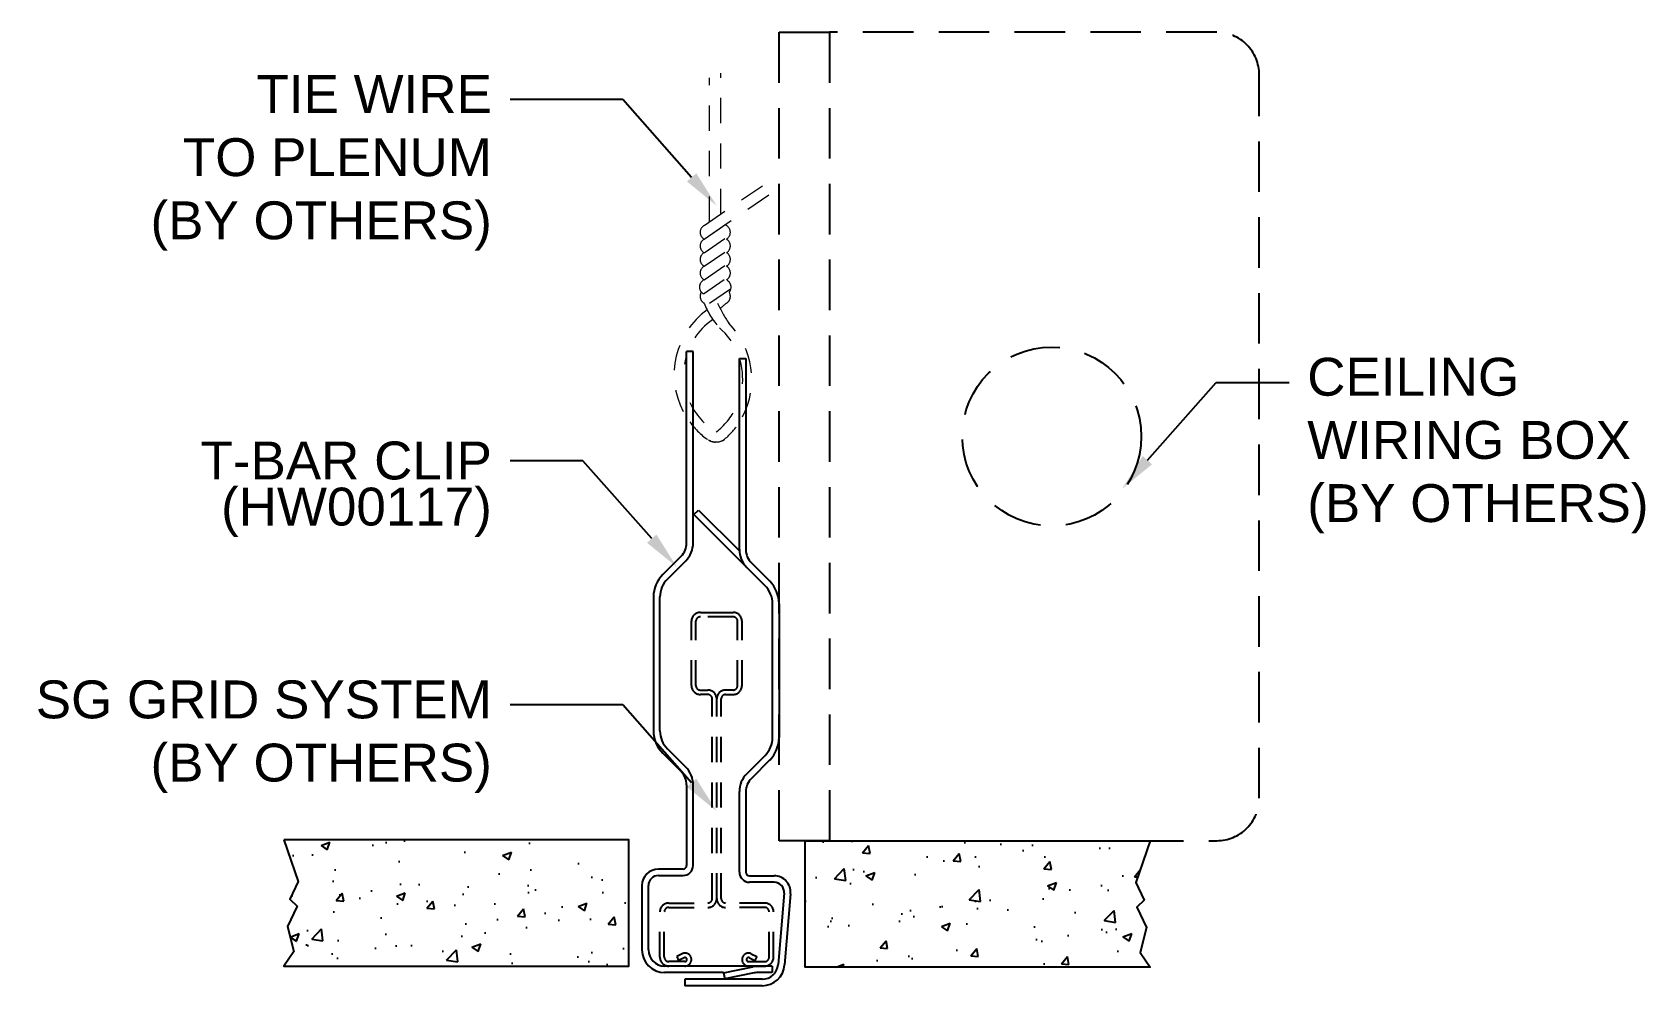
# Model space of a CAD drawing. Header units: inches. Extents: x -3.38 to 4.61, y 0 to 4.72.
import ezdxf
from ezdxf import colors
from ezdxf.entities.mleader import LeaderData, LeaderLine
from ezdxf.math import Vec2, Vec3

# ---------------------------------------------------------------- set-up
doc = ezdxf.new("R2010")
doc.units = ezdxf.units.IN
doc.header["$LTSCALE"] = 0.5
doc.header["$MEASUREMENT"] = 0
doc.linetypes.add('DASHED', pattern=[0.75, 0.5, -0.25])
doc.linetypes.add('HIDDEN', pattern=[0.375, 0.25, -0.125])
for name, color, linetype in [('Ceiling', 42, 'CONTINUOUS'), ('FAB DWG', 221, 'CONTINUOUS'), ('Mounting', 4, 'CONTINUOUS')]:
    doc.layers.add(name, color=color, linetype=linetype)
doc.layers.add('CUST DWG', color=60, linetype='CONTINUOUS', lineweight=20)
doc.styles.add('LSAD_Standard', font='arial.ttf')

msp = doc.modelspace()

# ---------------------------------------------------------------- hatches: boundary and pattern name
at = {"layer": 'Ceiling', "ltscale": 0.5, "transparency": 16777216}
h = msp.add_hatch(dxfattribs=at)
h.set_pattern_fill('AR-CONC', color=256, scale=0.0625)
h.set_pattern_definition([(50, (-9e-13, -0.2051), (0.44829, -0.03922), [0.046875, -0.515625]), (355, (-9e-13, -0.2051), (-0.08672, 0.47012), [0.0375, -0.4125]), (100.451, (0.03736, -0.20836), (0.36157, 0.4309), [0.03984, -0.438214]), (46.184, (-9e-13, -0.0801), (0.66703, -0.10345), [0.07031, -0.77344]), (96.636, (0.0556, -0.0887), (0.58416, 0.60882), [0.05976, -0.65732]), (351.184, (-9e-13, -0.0801), (0.58416, 0.60882), [0.05625, -0.61875]), (21, (0.0625, -0.11135), (0.373067, -0.251637), [0.046875, -0.515625]), (326, (0.0625, -0.11135), (0.15207, 0.45322), [0.0375, -0.4125]), (71.451, (0.0936, -0.1323), (0.52514, 0.20158), [0.03984, -0.438214]), (37.5, (-9e-13, -0.2051), (0.0076, 0.208059), [0, -0.4075, 0, -0.41875, 0, -0.414062]), (7.5, (-9e-13, -0.2051), (0.164418, 0.246507), [0, -0.23875, 0, -0.398125, 0, -0.157812]), (327.5, (-0.13938, -0.2051), (0.333639, -0.014097), [0, -0.15625, 0, -0.4875, 0, -0.646875]), (317.5, (-0.20188, -0.2051), (0.36449, 0.062566), [0, -0.203125, 0, -0.32375, 0, -0.459375])])
h.paths.add_polyline_path([(-0.4317, 0.0972), (-0.4317, 0.7222), (-2.1378, 0.7222), (-2.0675, 0.5156), (-2.1086, 0.4287), (-2.0724, 0.3942), (-2.1206, 0.2924), (-2.0889, 0.1694), (-2.1378, 0.0972)])
h.paths.add_polyline_path([(2.1457, 0.0924), (2.0968, 0.1646), (2.1285, 0.2876), (2.0804, 0.3894), (2.1165, 0.4238), (2.0754, 0.5108), (2.1457, 0.7174), (0.4396, 0.7174), (0.4396, 0.0924)])

# ---------------------------------------------------------------- linework, layer by layer
at = {"layer": 'Ceiling', "linetype": 'HIDDEN', "transparency": 16777216}
for p, q in [((-0.0787, 1.8472), (0.0833, 1.8472)), ((0.0463, 1.8472), (0.0833, 1.8472)), ((-0.1227, 1.485), (-0.1227, 1.8032)), ((-0.1007, 1.485), (-0.1007, 1.8032)), ((0.0833, 1.8252), (-0.0787, 1.8252)), ((0.1053, 1.485), (0.1053, 1.8032)), ((0.1273, 1.485), (0.1273, 1.8032)), ((-0.0787, 1.463), (-0.0417, 1.463)), ((-0.0417, 1.441), (-0.0787, 1.441)), ((0.0833, 1.463), (0.0463, 1.463)), ((0.0463, 1.441), (0.0833, 1.441)), ((-0.0197, 0.4312), (-0.0197, 1.419)), ((0.0023, 0.4312), (0.0023, 1.419)), ((0.0243, 0.4312), (0.0243, 1.419)), ((-0.2349, 0.4092), (-0.0417, 0.4092)), ((0.2396, 0.4092), (0.0463, 0.4092)), ((-0.2789, 0.1412), (-0.2789, 0.3652)), ((-0.2569, 0.1412), (-0.2569, 0.3652)), ((-0.2349, 0.3872), (-0.0417, 0.3872)), ((0.2396, 0.3872), (0.0463, 0.3872)), ((0.2616, 0.1412), (0.2616, 0.3652)), ((0.2836, 0.1412), (0.2836, 0.3652)), ((-0.1547, 0.1192), (-0.2349, 0.1192)), ((-0.1547, 0.0972), (-0.2349, 0.0972)), ((-0.1685, 0.1581), (-0.1956, 0.1451)), ((-0.1956, 0.1451), (-0.1861, 0.1253)), ((-0.159, 0.1382), (-0.1861, 0.1253)), ((0.1593, 0.1192), (0.2396, 0.1192)), ((0.1593, 0.0972), (0.2396, 0.0972)), ((0.1636, 0.1382), (0.1907, 0.1253)), ((0.1731, 0.1581), (0.2002, 0.1451)), ((0.2002, 0.1451), (0.1907, 0.1253))]:
    msp.add_line(p, q, dxfattribs=at)
at = {"layer": 'Ceiling', "transparency": 16777216}
for points in [[(-2.1378, 0.7222), (-2.0675, 0.5156), (-2.1086, 0.4287), (-2.0724, 0.3942), (-2.1206, 0.2924), (-2.0889, 0.1694), (-2.1378, 0.0972), (-0.4317, 0.0972), (-0.4317, 0.7222)], [(2.1457, 0.7174), (2.0754, 0.5108), (2.1165, 0.4238), (2.0804, 0.3894), (2.1285, 0.2876), (2.0968, 0.1646), (2.1457, 0.0924), (0.4396, 0.0924), (0.4396, 0.7174)]]:
    msp.add_lwpolyline(points, close=True, dxfattribs=at)
at = {"layer": 'Ceiling', "linetype": 'HIDDEN', "transparency": 16777216}
for centre, radius, start, end in [((-0.0787, 1.8032), 0.044, 90, 180), ((0.0833, 1.8032), 0.044, 0, 90), ((-0.0787, 1.8032), 0.022, 90, 180), ((0.0833, 1.8032), 0.022, 0, 90), ((-0.0787, 1.485), 0.044, 180, 270), ((-0.0787, 1.485), 0.022, 180, 270), ((-0.0417, 1.419), 0.044, 0, 90), ((-0.0417, 1.419), 0.022, 0, 90), ((0.0463, 1.419), 0.044, 90, 180), ((0.0463, 1.419), 0.022, 90, 180), ((0.0833, 1.485), 0.022, 270, 0), ((0.0833, 1.485), 0.044, 270, 0), ((-0.2349, 0.3652), 0.044, 90, 180), ((-0.0417, 0.4312), 0.022, 270, 0), ((-0.0417, 0.4312), 0.044, 270, 0), ((0.0463, 0.4312), 0.044, 180, 270), ((0.0463, 0.4312), 0.022, 180, 270), ((0.2396, 0.3652), 0.044, 0, 90), ((-0.2349, 0.3652), 0.022, 90, 180), ((0.2396, 0.3652), 0.022, 0, 90), ((-0.1547, 0.1292), 0.032, 270, 115.57667), ((0.1593, 0.1292), 0.032, 64.42333, 270), ((-0.2349, 0.1412), 0.044, 180, 270), ((-0.2349, 0.1412), 0.022, 180, 270), ((-0.1547, 0.1292), 0.01, 270, 115.57667), ((0.1593, 0.1292), 0.01, 64.42333, 270), ((0.2396, 0.1412), 0.044, 270, 0), ((0.2396, 0.1412), 0.022, 270, 0)]:
    msp.add_arc(centre, radius, start, end, dxfattribs=at)
at = {"layer": 'Mounting', "linetype": 'HIDDEN', "lineweight": 5, "transparency": 16777216}
for p, q in [((-0.0327, 3.7802), (-0.0327, 4.4913)), ((0.0226, 3.8179), (0.0226, 4.5149)), ((-0.0604, 3.7613), (0.2796, 3.9932)), ((-0.0292, 3.7155), (0.2803, 3.9265)), ((-0.0604, 3.6942), (0.0504, 3.7697)), ((-0.0604, 3.627), (0.0672, 3.714)), ((-0.0604, 3.5599), (0.0672, 3.6469)), ((-0.0604, 3.4927), (0.0672, 3.5797)), ((-0.0639, 3.4231), (0.0672, 3.5126)), ((-0.0327, 3.3773), (0.0724, 3.449))]:
    msp.add_line(p, q, dxfattribs=at)
at = {"layer": 'Mounting', "linetype": 'Continuous', "transparency": 16777216}
for p, q in [((-0.1464, 2.1911), (-0.1464, 3.1373)), ((-0.1144, 2.1911), (-0.1144, 3.1373)), ((0.1144, 2.1579), (0.1144, 3.1041)), ((0.1464, 3.1041), (0.1464, 2.1579)), ((-0.1107, 2.3311), (-0.088, 2.3537)), ((-0.1107, 2.3311), (0.2418, 1.9787)), ((-0.088, 2.3537), (0.1145, 2.1512)), ((-0.1736, 2.1253), (-0.2644, 2.0345)), ((-0.2418, 2.0119), (-0.151, 2.1027)), ((0.1736, 2.0921), (0.2644, 2.0013)), ((-0.3104, 1.9235), (-0.3104, 1.261)), ((-0.2784, 1.261), (-0.2784, 1.9235)), ((0.2784, 1.2278), (0.2784, 1.8903)), ((0.3104, 1.8903), (0.3104, 1.2278)), ((-0.2644, 1.15), (-0.1736, 1.0592)), ((-0.151, 1.0818), (-0.2418, 1.1727)), ((0.151, 1.0486), (0.2418, 1.1394)), ((0.2644, 1.1168), (0.1736, 1.026)), ((-0.1464, 0.9934), (-0.1464, 0.5952)), ((-0.1144, 0.5952), (-0.1144, 0.9934)), ((0.1144, 0.562), (0.1144, 0.9602)), ((0.1464, 0.9602), (0.1464, 0.562)), ((-0.1644, 0.5772), (-0.2856, 0.5772)), ((-0.3676, 0.4952), (-0.3676, 0.1772)), ((-0.3356, 0.1772), (-0.3356, 0.4952)), ((-0.2856, 0.5452), (-0.1644, 0.5452)), ((0.1644, 0.544), (0.2858, 0.544)), ((0.2858, 0.512), (0.1644, 0.512)), ((0.2765, 0.0972), (-0.2556, 0.0972)), ((0.0364, 0.0642), (0.1803, 0.0934)), ((0.0905, 0.0972), (0.0905, 0.0976)), ((0.2765, 0.0972), (0.2765, 0.0652)), ((0.0363, 0.0652), (-0.2556, 0.0652)), ((-0.1549, 0.032), (-0.1549, 0)), ((0.2266, 0.032), (-0.1549, 0.032)), ((0.2266, 0), (-0.1549, 0)), ((0.0364, 0.0642), (0.0428, 0.0342)), ((0.1867, 0.0633), (0.0428, 0.0342)), ((0.2765, 0.0652), (0.2115, 0.0652))]:
    msp.add_line(p, q, dxfattribs=at)
at = {"layer": 'Mounting', "transparency": 16777216}
for p, q in [((-0.1144, 3.1373), (-0.1464, 3.1373)), ((0.1144, 3.1041), (0.1464, 3.1041))]:
    msp.add_line(p, q, dxfattribs=at)
at = {"layer": 'Mounting', "ltscale": 0.5, "transparency": 16777216}
for p, q in [((0.3356, 0.4579), (0.3063, 0.1054)), ((0.3675, 0.4552), (0.3382, 0.1027))]:
    msp.add_line(p, q, dxfattribs=at)
at = {"layer": 'Mounting', "linetype": 'HIDDEN', "transparency": 16777216}
msp.add_line((-0.1255, 0.0976), (-0.1255, 0.0972), dxfattribs=at)
at = {"layer": 'Mounting', "linetype": 'DASHED', "transparency": 16777216}
msp.add_lwpolyline([(0.3104, 4.7174), (0.5604, 4.7174), (0.5604, 0.7174), (0.3104, 0.7174)], close=True, dxfattribs=at)
msp.add_lwpolyline([(0.5604, 0.7174), (2.4754, 0.7174, 0.414214), (2.6854, 0.9274), (2.6854, 4.5074, 0.414214), (2.4754, 4.7174), (0.5604, 4.7174)], format="xyb", close=True, dxfattribs=at)
at = {"layer": 'Mounting', "linetype": 'HIDDEN', "transparency": 16777216, "flags": 128}
msp.add_lwpolyline([(-0.1629, 0.0972), (-0.1635, 0.0974), (-0.1655, 0.0976)], dxfattribs=at)
at = {"layer": 'Mounting', "linetype": 'Continuous', "transparency": 16777216, "flags": 128}
msp.add_lwpolyline([(0.1305, 0.0976), (0.1286, 0.0974), (0.1279, 0.0972)], dxfattribs=at)
at = {"layer": 'Mounting', "linetype": 'DASHED', "transparency": 16777216}
msp.add_circle((1.6589, 2.7174), 0.4425, dxfattribs=at)
at = {"layer": 'Mounting', "linetype": 'HIDDEN', "lineweight": 5, "transparency": 16777216}
for centre, radius, start, end in [((-0.0409, 3.7277), 0.0388, 120.12635, 239.87365), ((0.0309, 3.7277), 0.0388, 300.12635, 71.89838), ((-0.0409, 3.6606), 0.0388, 120.12635, 239.87365), ((0.0309, 3.6606), 0.0388, 300.12635, 59.87365), ((-0.0409, 3.5934), 0.0388, 120.12635, 239.87365), ((0.0309, 3.5934), 0.0388, 300.12635, 59.87365), ((-0.0409, 3.5263), 0.0388, 120.12635, 239.87365), ((0.0309, 3.5263), 0.0388, 300.12635, 59.87365), ((-0.0445, 3.4567), 0.0388, 120.12635, 239.87365), ((0.0344, 3.4567), 0.0388, 319.30463, 59.87365), ((-0.0409, 3.4109), 0.0388, 148.08191, 239.87365), ((0.3115, 3.5243), 0.3999, 201.56561, 222.19513), ((0.6196, 3.6531), 0.6721, 204.23025, 213.96628), ((0.2129, 3.1581), 0.2729, 126.55672, 135.14373), ((0.0309, 3.4109), 0.0388, 300.12635, 31.91809), ((0.1882, 3.0242), 0.3963, 126.18731, 207.57218), ((0.1694, 3.0235), 0.3303, 124.7199, 170.90741), ((-0.2206, 2.9999), 0.3963, 332.08938, 44.48174), ((-0.2013, 3.004), 0.332, 355.37447, 49.29818), ((0.1694, 3.0235), 0.3303, 204.53342, 239.14911), ((-0.2013, 3.004), 0.332, 307.32098, 334.20516), ((0.1882, 3.0242), 0.3963, 216.32318, 236.00249), ((-0.1716, 2.9625), 0.3347, 310.19364, 323.56009), ((0.0008, 2.7692), 0.0789, 238.74726, 298.50226), ((-0.0042, 2.7689), 0.0789, 248.30334, 308.05834)]:
    msp.add_arc(centre, radius, start, end, dxfattribs=at)
at = {"layer": 'Mounting', "linetype": 'Continuous', "transparency": 16777216}
for centre, radius, start, end in [((-0.2394, 2.1911), 0.093, 315, 0), ((-0.2394, 2.1911), 0.125, 315, 0), ((0.2394, 2.1579), 0.125, 180, 225), ((0.2394, 2.1579), 0.093, 180, 225), ((-0.1534, 1.9235), 0.157, 135, 180), ((-0.1534, 1.9235), 0.125, 135, 180), ((0.1534, 1.8903), 0.157, 360, 45), ((0.1534, 1.8903), 0.125, 360, 45), ((-0.1534, 1.261), 0.157, 180, 225), ((-0.1534, 1.261), 0.125, 180, 225), ((0.1534, 1.2278), 0.125, 315, 360), ((0.1534, 1.2278), 0.157, 315, 360), ((-0.2394, 0.9934), 0.093, 0, 45), ((-0.2394, 0.9934), 0.125, 0, 45), ((0.2394, 0.9602), 0.125, 135, 180), ((0.2394, 0.9602), 0.093, 135, 180), ((-0.2856, 0.4952), 0.082, 90, 180), ((-0.1644, 0.5952), 0.05, 270, 0), ((-0.1644, 0.5952), 0.018, 270, 0), ((0.1644, 0.562), 0.05, 180, 270), ((0.1644, 0.562), 0.018, 180, 270), ((-0.2856, 0.4952), 0.05, 90, 180), ((0.2858, 0.462), 0.082, 355.24683, 90), ((0.2858, 0.462), 0.05, 355.24683, 90), ((-0.2556, 0.1772), 0.112, 180, 270), ((-0.2556, 0.1772), 0.08, 180, 270), ((0.2116, -0.0336), 0.1308, 90.03118, 103.84334), ((0.2266, 0.112), 0.08, 270, 355.24683), ((0.2266, 0.112), 0.112, 270, 355.24683), ((0.2116, -0.1018), 0.167, 90.01673, 98.58205)]:
    msp.add_arc(centre, radius, start, end, dxfattribs=at)

# ---------------------------------------------------------------- texts
at = {"layer": 'FAB DWG', "ltscale": 0.5, "transparency": 16777216, "insert": (-1.1098, 2.4644), "char_height": 0.1875, "width": 1.481061, "attachment_point": 3, "style": 'LSAD_Standard'}
msp.add_mtext('(HW00117)', dxfattribs=at)

# ---------------------------------------------------------------- leaders
at = {"layer": 'CUST DWG', "ltscale": 0.5, "transparency": 16777216}
ml = msp.add_multileader_mtext('Standard', dxfattribs=at)
ml.set_content('TIE WIRE \\PTO PLENUM\\P(BY OTHERS)', color=256, style='LSAD_Standard')
ml.set_leader_properties()
ml.build(insert=Vec2(0, 0))
ml.multileader.update_dxf_attribs({"text_left_attachment_type": 2, "dogleg_length": 0.36, "arrow_head_size": 0.1875})
ctx = ml.context
ctx.base_point, ctx.char_height, ctx.arrow_head_size, ctx.landing_gap_size, ctx.plane_origin = Vec3(-2.8626, 4.0688), 0.1875, 0.1875, 0.09, Vec3(-0.2577, 4.1836)
ctx.left_attachment, ctx.text_align_type = 2, 2
notes = []
notes.append((ctx, [(0, (1, 1, 0), (-0.4625, 4.3846), (-1, 0), 0.5573, [(0, [(0.0023, 3.859)], 0, [])])]))
ctx.mtext.insert, ctx.mtext.width, ctx.mtext.defined_height, ctx.mtext.alignment, ctx.mtext.flow_direction = Vec3(-1.1098, 4.5059), 1.750528, 0.8541, 3, 5
ml = msp.add_multileader_mtext('Standard', dxfattribs=at)
ml.set_content('CEILING WIRING BOX\\P(BY OTHERS)', color=256, style='LSAD_Standard')
ml.set_leader_properties()
ml.build(insert=Vec2(0, 0))
ml.multileader.update_dxf_attribs({"dogleg_length": 0.36, "arrow_head_size": 0.1875})
ctx = ml.context
ctx.base_point, ctx.char_height, ctx.arrow_head_size, ctx.landing_gap_size, ctx.plane_origin = Vec3(2.8327, 2.9854), 0.1875, 0.1875, 0.09, Vec3(2.2679, 2.7844)
notes.append((ctx, [(0, (1, 1, 0), (2.4727, 2.9854), (1, 0), 0.36, [(0, [(2.0079, 2.4598)], 0, [])])]))
ctx.mtext.insert, ctx.mtext.width, ctx.mtext.defined_height, ctx.mtext.flow_direction = Vec3(2.9227, 3.1068), 1.683584, 0.8541, 5
ml = msp.add_multileader_mtext('Standard', dxfattribs=at)
ml.set_content('T-BAR CLIP', color=256, style='LSAD_Standard')
ml.set_leader_properties()
ml.build(insert=Vec2(0, 0))
ml.multileader.update_dxf_attribs({"text_left_attachment_type": 2, "dogleg_length": 0.36, "arrow_head_size": 0.1875})
ctx = ml.context
ctx.base_point, ctx.char_height, ctx.arrow_head_size, ctx.landing_gap_size, ctx.plane_origin = Vec3(-2.6232, 2.5955), 0.1875, 0.1875, 0.09, Vec3(-0.455, 2.3961)
ctx.left_attachment, ctx.text_align_type = 2, 2
notes.append((ctx, [(0, (1, 1, 0), (-0.6598, 2.5971), (-1, 0), 0.36, [(0, [(-0.1949, 2.0715)], 0, [])])]))
ctx.mtext.insert, ctx.mtext.width, ctx.mtext.defined_height, ctx.mtext.alignment, ctx.mtext.flow_direction = Vec3(-1.1098, 2.6925), 1.481061, 0.2281, 3, 5
ml = msp.add_multileader_mtext('Standard', dxfattribs=at)
ml.set_content('SG GRID SYSTEM\\P(BY OTHERS)', color=256, style='LSAD_Standard')
ml.set_leader_properties()
ml.build(insert=Vec2(0, 0))
ml.multileader.update_dxf_attribs({"text_left_attachment_type": 2, "dogleg_length": 0.36, "arrow_head_size": 0.1875})
ctx = ml.context
ctx.base_point, ctx.char_height, ctx.arrow_head_size, ctx.landing_gap_size, ctx.plane_origin = Vec3(-3.4241, 1.2295), 0.1875, 0.1875, 0.09, Vec3(-0.2577, 1.1879)
ctx.left_attachment, ctx.text_align_type = 2, 2
notes.append((ctx, [(0, (1, 1, 0), (-0.4625, 1.389), (-1, 0), 0.5573, [(0, [(0.0023, 0.8634)], 0, [])])]))
ctx.mtext.insert, ctx.mtext.width, ctx.mtext.defined_height, ctx.mtext.alignment, ctx.mtext.flow_direction = Vec3(-1.1098, 1.5103), 2.272621, 0.8541, 3, 5
for ctx, leaders in notes:
    for number, flags, end, landing, length, lines in leaders:
        leader = LeaderData()
        leader.index, (leader.has_last_leader_line, leader.has_dogleg_vector, leader.attachment_direction) = number, flags
        leader.last_leader_point, leader.dogleg_vector, leader.dogleg_length = Vec3(end), Vec3(landing), length
        for number, points, colour, breaks in lines:
            line = LeaderLine()
            line.index, line.vertices, line.color, line.breaks = number, Vec3.list(points), colors.encode_raw_color(colour), breaks
            leader.lines.append(line)
        ctx.leaders.append(leader)

doc.saveas('drawing.dxf')
